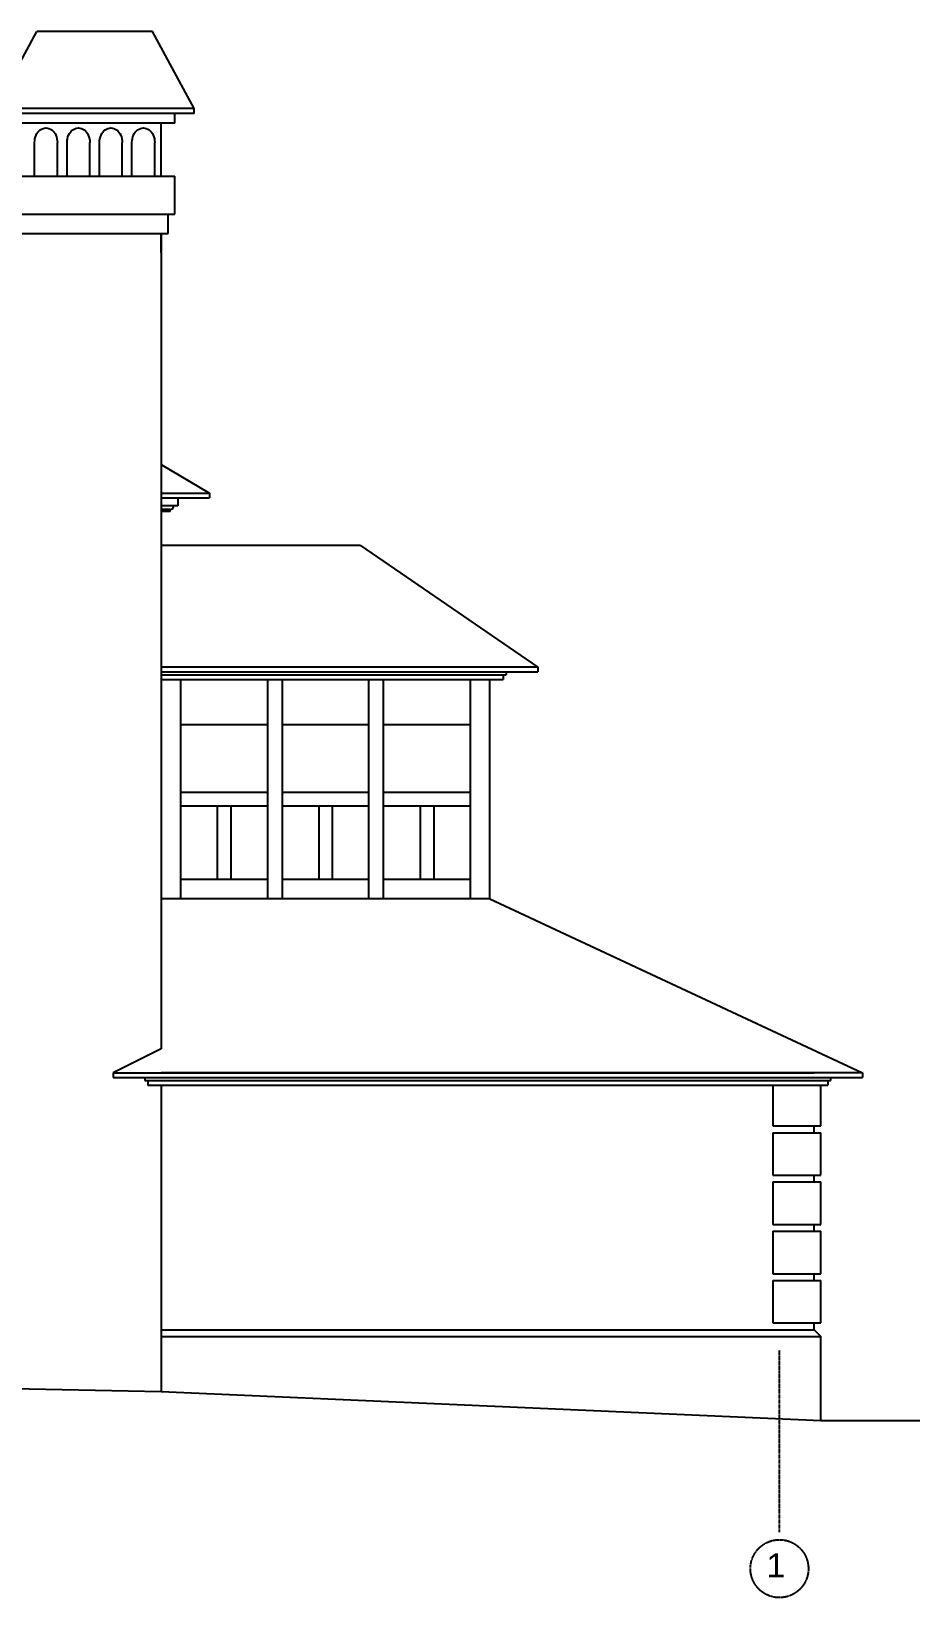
# Model space of a CAD drawing. Header units: millimetres. Extents: x -112665 to -16847, y 30630 to 100849.
# Drawn here: x -92765 to -83567, y 60499 to 76712 of the extents above; entities that cross this region are included whole.
import ezdxf

# ---------------------------------------------------------------- set-up
doc = ezdxf.new("R2010")
doc.units = ezdxf.units.MM
doc.linetypes.add('CENTER2', pattern=[1.125, 0.75, -0.125, 0.125, -0.125])
doc.layers.add('axis', color=40, linetype='CENTER2')
doc.layers.add('wall', color=5, linetype='Continuous')
doc.styles.get("Standard").update_dxf_attribs({"font": 'arial.ttf'})

msp = doc.modelspace()

# ---------------------------------------------------------------- linework, layer by layer
at = {"layer": 'axis'}
msp.add_line((-85019, 61176), (-85019, 63062), dxfattribs=at)
at = {"layer": 'axis', "color": 3}
msp.add_circle((-85019, 60799), 300, dxfattribs=at)
at = {"layer": 'wall', "color": 18, "true_color": 0x000000}
for p, q in [((-93139, 75912), (-92709, 76712)), ((-91509, 76712), (-92709, 76712)), ((-91079, 75912), (-91509, 76712)), ((-91079, 75912), (-93139, 75912)), ((-91079, 75862), (-91079, 75912)), ((-91079, 75862), (-93139, 75862)), ((-91279, 75762), (-92939, 75762)), ((-91419, 75212), (-91419, 75762)), ((-91279, 75762), (-91279, 75862)), ((-92731, 75212), (-92731, 75562)), ((-92495, 75212), (-92495, 75562)), ((-92395, 75212), (-92395, 75562)), ((-92159, 75212), (-92159, 75562)), ((-92059, 75212), (-92059, 75562)), ((-91823, 75212), (-91823, 75562)), ((-91723, 75212), (-91723, 75562)), ((-91487, 75212), (-91487, 75562)), ((-92939, 75212), (-91279, 75212)), ((-91279, 74818), (-91279, 75212)), ((-92939, 74818), (-91279, 74818)), ((-91349, 74618), (-91349, 74818)), ((-92869, 74618), (-91349, 74618)), ((-91419, 74618), (-91419, 66179)), ((-91419, 74418), (-91419, 74618)), ((-91419, 72230), (-90919, 71932)), ((-91419, 71932), (-90919, 71932)), ((-91419, 71882), (-90919, 71882)), ((-91249, 71882), (-91249, 71802)), ((-90919, 71932), (-90919, 71882)), ((-91249, 71802), (-91419, 71802)), ((-91329, 71762), (-91419, 71762)), ((-91329, 71742), (-91419, 71742)), ((-91329, 71742), (-91329, 71762)), ((-89357, 71390), (-91419, 71390)), ((-89357, 71390), (-87519, 70132)), ((-87519, 70132), (-91419, 70132)), ((-91419, 70082), (-87519, 70082)), ((-91419, 70052), (-87849, 70052)), ((-87879, 70052), (-87879, 70002)), ((-87849, 70082), (-87849, 70052)), ((-87519, 70132), (-87519, 70082)), ((-91419, 70002), (-87879, 70002)), ((-91219, 70002), (-91219, 67732)), ((-90319, 70002), (-90319, 67732)), ((-90169, 70002), (-90169, 67732)), ((-89269, 67732), (-89269, 70002)), ((-89119, 67732), (-89119, 70002)), ((-90319, 69532), (-91219, 69532)), ((-89269, 69532), (-90169, 69532)), ((-88219, 69532), (-89119, 69532)), ((-90319, 68832), (-91219, 68832)), ((-89269, 68832), (-90169, 68832)), ((-88219, 68832), (-89119, 68832)), ((-90319, 68692), (-91219, 68692)), ((-90839, 68692), (-90839, 67932)), ((-90699, 68692), (-90699, 67932)), ((-89269, 68692), (-90169, 68692)), ((-89789, 68692), (-89789, 67932)), ((-89649, 68692), (-89649, 67932)), ((-88219, 68692), (-89119, 68692)), ((-88739, 68692), (-88739, 67932)), ((-88599, 68692), (-88599, 67932)), ((-90319, 67932), (-91219, 67932)), ((-89269, 67932), (-90169, 67932)), ((-88219, 67932), (-89119, 67932)), ((-88019, 67732), (-91419, 67732)), ((-88019, 67732), (-84159, 65932)), ((-91419, 66179), (-91919, 65932)), ((-91919, 65932), (-84659, 65932)), ((-91919, 65932), (-91919, 65882)), ((-91919, 65882), (-84159, 65882)), ((-91589, 65882), (-91589, 65852)), ((-91589, 65852), (-84489, 65852)), ((-91559, 65852), (-91559, 65802)), ((-84659, 65932), (-91419, 65932)), ((-84159, 65932), (-91419, 65932)), ((-84519, 65852), (-84519, 65802)), ((-84489, 65882), (-84489, 65852)), ((-84159, 65932), (-84159, 65882)), ((-91559, 65802), (-84519, 65802)), ((-91419, 65802), (-91419, 62632)), ((-91419, 63272), (-84659, 63272)), ((-84659, 63272), (-84589, 63202)), ((-91419, 63202), (-84589, 63202)), ((-96219, 62732), (-91419, 62632)), ((-91419, 62632), (-84589, 62332)), ((-84589, 62332), (-83567, 62332))]:
    msp.add_line(p, q, dxfattribs=at)
at = {"layer": 'wall', "color": 18, "ltscale": 2, "true_color": 0x000000}
for p, q in [((-88219, 67732), (-88219, 70002)), ((-88019, 67732), (-88019, 70002)), ((-85089, 65802), (-85089, 65382)), ((-84589, 65382), (-84589, 65802)), ((-85089, 65382), (-84589, 65382)), ((-84659, 65312), (-84659, 65382)), ((-85089, 65312), (-84589, 65312)), ((-85089, 65312), (-85089, 64872)), ((-84589, 64872), (-84589, 65312)), ((-85089, 64872), (-84589, 64872)), ((-84659, 64802), (-84659, 64872)), ((-85089, 64802), (-84589, 64802)), ((-85089, 64802), (-85089, 64362)), ((-84589, 64362), (-84589, 64802)), ((-85089, 64362), (-84589, 64362)), ((-85089, 64292), (-84589, 64292)), ((-85089, 64292), (-85089, 63852)), ((-84659, 64292), (-84659, 64362)), ((-84589, 63852), (-84589, 64292)), ((-85089, 63852), (-84589, 63852)), ((-85089, 63782), (-85089, 63342)), ((-85089, 63782), (-84589, 63782)), ((-84659, 63782), (-84659, 63852)), ((-84589, 63342), (-84589, 63782)), ((-85089, 63342), (-84589, 63342)), ((-84659, 63272), (-84659, 63342)), ((-84589, 62332), (-84589, 63202))]:
    msp.add_line(p, q, dxfattribs=at)
at = {"layer": 'wall', "color": 18, "true_color": 0x000000}
msp.add_arc((-91329, 71802), 40, 270, 0, dxfattribs=at)
at = {"layer": 'wall', "color": 18, "true_color": 0x000000, "extrusion": (0, 0, -1)}
for centre in [(-92613, 75562), (-92277, 75562), (-91941, 75562), (-91605, 75562)]:
    msp.add_ellipse(centre, major_axis=(0, 150), ratio=0.786667, start_param=4.712389, end_param=7.853982, dxfattribs=at)

# ---------------------------------------------------------------- texts
at = {"layer": 'axis', "color": 3, "insert": (-84958, 60958), "char_height": 250, "width": 4000, "attachment_point": 3}
msp.add_mtext('1', dxfattribs=at)

doc.saveas('drawing.dxf')
